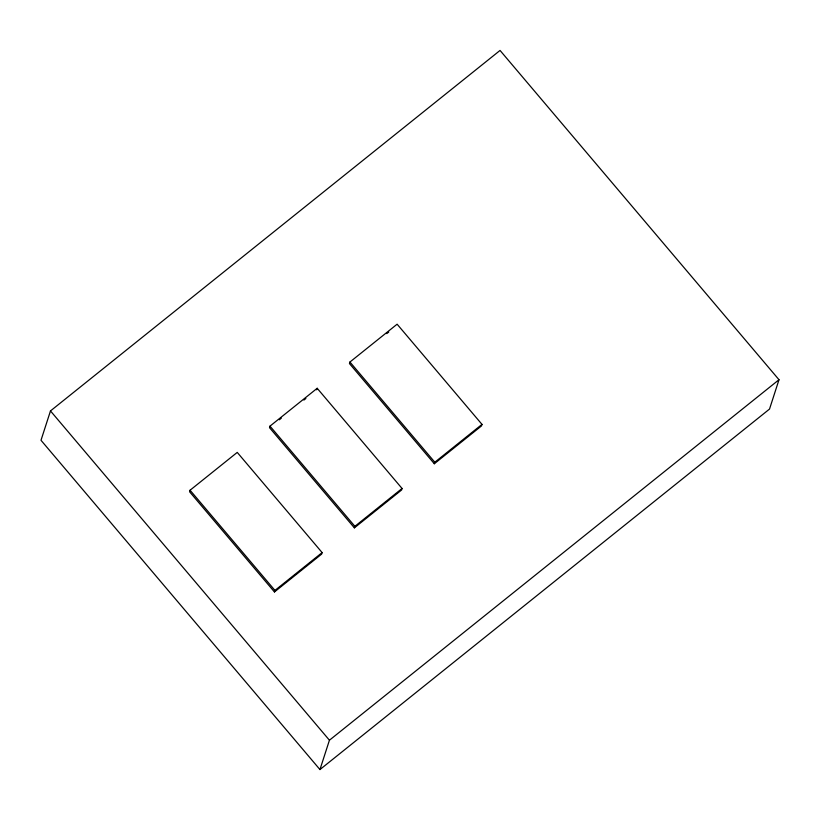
<?xml version="1.0" encoding="UTF-8"?>
<svg xmlns="http://www.w3.org/2000/svg" width="820" height="820" viewBox="0 0 820 820"><rect width="100%" height="100%" fill="white"/><g stroke="black" fill="none" stroke-linecap="round" stroke-linejoin="round"><path stroke-width="1.23" d="M50.481 410.933L41 440.279L319.954 769.56L769.519 409.067L779 379.721L500.046 50.44L50.481 410.933L329.435 740.214L319.954 769.56M190.066 490.227L189.574 491.754L274.454 591.948L321.635 554.115L322.127 552.588L237.246 452.394L190.066 490.227L274.946 590.42L274.454 591.948M269.995 426.133L269.503 427.661L354.383 527.854L401.574 490.011L402.066 488.484L317.186 388.29L269.995 426.133L354.886 526.327L354.383 527.854M316.694 389.828L317.186 388.29M349.935 362.03L349.443 363.557L434.323 463.751L481.504 425.918L481.996 424.391L397.116 324.197L349.935 362.03L434.815 462.224L434.323 463.751M279.333 419.779L281.301 418.2M303.912 400.068L305.88 398.489M386.794 333.607L388.762 332.028M274.946 590.42L322.127 552.588M354.886 526.327L402.066 488.484M434.815 462.224L481.996 424.391M329.435 740.214L779 379.721"/></g></svg>
